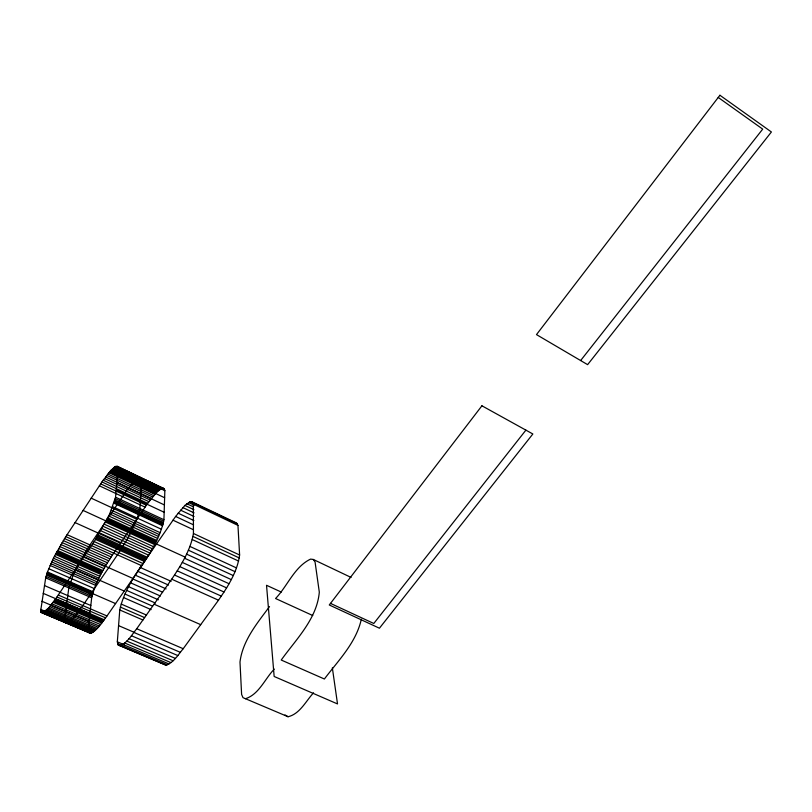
<?xml version="1.0" encoding="UTF-8"?>
<svg xmlns="http://www.w3.org/2000/svg" width="812" height="812" viewBox="0 0 812 812"><rect width="100%" height="100%" fill="white"/><g stroke="black" fill="none" stroke-linecap="round" stroke-linejoin="round"><path stroke-width="1.22" d="M163.922 519.731L164.856 490.661L163.821 488.408L161.75 488.377L115.548 466.433L110.899 470.381L101.957 481.932L64.524 538.589L53.419 558.199L47.461 571.983L45.695 577.89L40.63 611.131L40.965 612.309L42.468 612.989L90.579 633.309C98.019 630.021 102.099 622.063 106.991 615.963L141.785 565.751C151.154 551.561 160.522 536.62 163.922 519.731L115.558 497.198L118.207 468.504L117.415 466.342L115.548 466.433M117.324 641.825L119.77 609.964C123.079 594.414 131.514 580.55 140.222 567.456L175.615 516.452L184.913 505.419L189.978 501.796L192.18 501.887L236.556 522.989L237.957 525.374L239.611 555.002C237.348 571.78 227.908 586.528 218.489 600.2L183.207 648.717C178.183 654.665 173.758 662.653 165.952 665.15L118.105 644.901L117.324 641.825L124.337 644.789M90.579 633.309L88.853 632.548L88.224 629.513L91.665 597.794C95.349 582.224 103.774 568.268 112.462 555.012L147.672 503.359L156.838 492.133L161.75 488.377M119.973 645.723C127.565 642.749 131.767 634.771 136.72 628.742L171.708 579.189C181.096 565.203 190.495 550.343 193.439 533.494L193.357 504.191L192.18 501.887M42.468 612.989L48.679 607.914L55.642 598.941L95.572 539.442L109.681 513.966L115.558 497.198M361.32 619.262C356.163 642.708 338.289 660.511 324.394 679.005L281.226 660.034C296.015 639.359 316.964 618.977 319.309 592.151L315.066 561.995L313.3 559.468L310.59 559.103C294.35 566.817 287.438 586.244 275.562 598.515L312.742 615.526M269.533 606.584C257.13 623.261 242.615 640.638 239.987 662.034L241.611 694.433L243.011 697.67L288.057 716.742C299.912 713.981 305.88 701.04 313.544 692.829M274.294 669.108C265.027 678.538 259.048 694.473 245.417 698.726M525.902 430.127L373.794 623.484L330.494 603.387M580.631 360.548L762.701 129.118L718.234 97.45M45.492 611.121L93.816 631.584M40.6 609.345L88.224 629.513M45.066 611.507L93.38 631.949M122.876 644.434L169.038 663.972M40.62 610.238L88.315 630.416M44.355 612.015L92.609 632.426M40.63 611.131L88.396 631.33M117.578 643.662L122.145 645.591M40.722 611.426L91.847 632.893M121.292 645.347L167.373 664.825M40.803 611.72L91.218 633.106M40.884 612.015L88.741 632.243M40.965 612.309L89.716 632.924M118.105 644.901L165.952 665.15M49.745 606.645L98.252 627.27M48.679 607.914L97.156 628.498M126.753 641.074L173.068 660.745M47.715 608.939L96.151 629.493M46.751 609.964L95.146 630.477M124.703 643.002L170.946 662.612M46.335 610.35L94.71 630.843M45.908 610.736L94.263 631.218M53.775 601.479L102.383 622.246M53.156 602.331L101.754 623.078M131.432 635.745L177.848 655.558M51.988 603.854L100.556 624.56M41.909 601.276L89.107 621.373M50.811 605.376L99.358 626.042M128.996 638.658L175.372 658.4M56.972 596.993L105.641 617.871M43.188 593.349L89.97 613.385M118.562 625.626L134.64 632.507M55.642 598.941L104.281 619.769M133.99 632.487L180.447 652.381M55.013 599.784L103.652 620.601M54.394 600.636L103.022 621.424M44.447 585.553L90.822 605.519M58.312 595.054L106.991 615.963M136.72 628.742L183.207 648.717M45.695 577.89L91.665 597.794M119.77 609.964L142.932 620.003M47.461 571.983L93.207 591.887M121.191 604.057L146.556 615.09M47.208 572.734L92.994 592.638M46.964 573.495L92.771 593.399M66.817 582.387L115.578 603.58M46.72 574.246L92.548 594.151M46.467 575.008L92.324 594.912M120.359 607.082L144.627 617.607M46.081 576.449L91.989 596.353M50.039 565.426L95.633 585.361M123.515 597.551L151.093 609.619M48.75 568.704L94.425 588.619M288.057 716.742L285.012 714.936M75.384 569.618L124.236 591.075M154.067 604.179L200.706 624.661M52.526 560.047L98.029 580.022M51.633 561.894L97.156 581.859M124.997 594.059L152.544 606.138M50.841 563.66L96.395 583.605M55.378 554.373L100.8 574.419M128.58 586.67L158.36 599.804M54.394 556.291L99.846 576.307M53.419 558.199L98.891 578.195M126.692 590.425L155.346 603.032M58.606 548.486L103.997 568.603M57.49 550.465L102.88 570.552M130.641 582.843L160.4 596.008M56.962 551.439L102.363 571.516M56.434 552.424L101.845 572.49M55.906 553.398L101.327 573.455M60.91 544.527L106.281 564.705M84.032 556.727L132.975 578.469M59.733 546.506L105.113 566.654M132.853 578.966L162.603 592.181M64.524 538.589L109.904 558.869M137.644 571.272L168.531 585.076M63.306 540.579L108.676 560.818M62.088 542.558L107.458 562.767M135.208 575.129L166.084 588.883M92.761 543.725L141.785 565.751M171.708 579.189L218.489 600.2M67.071 534.661L112.462 555.012M140.222 567.456L171.119 581.311M65.802 536.62L111.183 556.941M96.242 538.356L145.287 560.493M95.572 539.442L144.617 561.549M174.55 575.048L221.351 596.14M94.162 541.584L143.196 563.65M99.571 532.946L148.616 555.175M75.039 522.583L120.511 543.187M98.262 535.108L147.317 557.296M177.249 570.846L224.051 592.019M97.592 536.194L146.637 558.362M96.922 537.28L145.967 559.427M102.099 528.602L151.133 550.912M100.871 530.774L149.905 553.043M179.838 566.634L226.629 587.888M105.651 522.146L154.635 544.547M184.527 558.209L231.258 579.585M104.494 524.288L153.498 546.659M103.337 526.43L152.362 548.77M182.274 562.401L229.045 583.716M107.773 517.975L156.706 540.427M186.567 554.129L233.257 575.546M107.245 519.02L156.188 541.452M106.707 520.066L155.671 542.487M83.078 510.423L155.153 543.512M156.462 544.01L185.156 557.133M110.523 512.067L159.345 534.57M281.267 592.06L266.529 585.279L274.151 676.477L337.518 703.933L332.352 667.86M109.681 513.966L158.543 536.458M188.374 550.181L235.003 571.648M108.727 515.975L157.63 538.437M112.665 506.688L161.365 529.231M91.177 498.152L136.802 519.244M111.356 510.159L160.147 532.682M189.927 546.425L236.485 567.923M114.898 500.101L163.385 522.654M192.982 536.417L239.266 557.946M114.665 500.882L163.182 523.436M114.431 501.664L162.979 524.217M114.198 502.445L162.776 524.999M113.964 503.227L162.573 525.78M192.231 539.544L238.616 561.072M99.348 485.789L145.043 507.135M172.966 520.177L193.154 529.607M193.439 533.494L239.611 555.002M115.233 498.649L163.659 521.192M103.175 480.217L148.921 501.684M101.957 481.932L147.672 503.359M175.615 516.452L193.571 524.867M116.238 489.829L164.166 512.27M100.647 483.861L146.353 505.247M106.737 475.365L152.544 496.944M180.548 510.139L194.038 516.503M105.57 476.928L151.357 498.477M116.908 482.592L164.4 504.942M104.403 478.501L150.169 500.009M178.132 513.154L193.855 520.543M110.899 470.381L156.838 492.133M184.913 505.419L193.926 509.682M110.402 470.95L156.32 492.681M109.904 471.518L155.802 493.229M117.567 475.487L164.633 497.736M109.407 472.087L155.285 493.777M108.909 472.655L154.777 494.325M182.812 507.571L194.068 512.88M107.823 474.015L153.661 495.635M117.415 466.342L163.983 488.611M313.3 559.468L351.058 577.423M117.689 466.738L164.146 488.824M116.481 466.382L164.481 489.23M192.901 502.74L237.388 523.882M189.978 501.796L193.378 503.41M118.085 467.813L164.663 489.951M114.888 466.839L161.04 488.763M118.207 468.504L164.856 490.661M193.357 504.191L237.957 525.374M114.238 467.255L160.34 489.139M188.506 502.516L194.169 505.196M113.457 467.915L159.517 489.768M112.675 468.575L158.695 490.397M186.821 503.724L193.591 506.942M111.782 469.478L157.761 491.26M163.557 663.607L163.882 664.246M141.694 479.659L139.918 508.545C136.152 525.455 126.794 540.467 117.456 554.819L82.824 605.579C77.972 611.74 73.993 619.657 66.696 623.22L65.082 622.499L64.584 619.495L68.827 587.908L72.989 575.464L78.236 564.462L87.361 548.8L127.443 489.331L137.441 478.268L140.78 477.456L141.694 479.659M481.922 405.797L329.276 604.981L379.427 628.214L532.855 433.984L481.922 405.797M719.919 95.258L536.488 334.605L587.614 364.649L771.4 131.98L719.919 95.258"/></g></svg>
